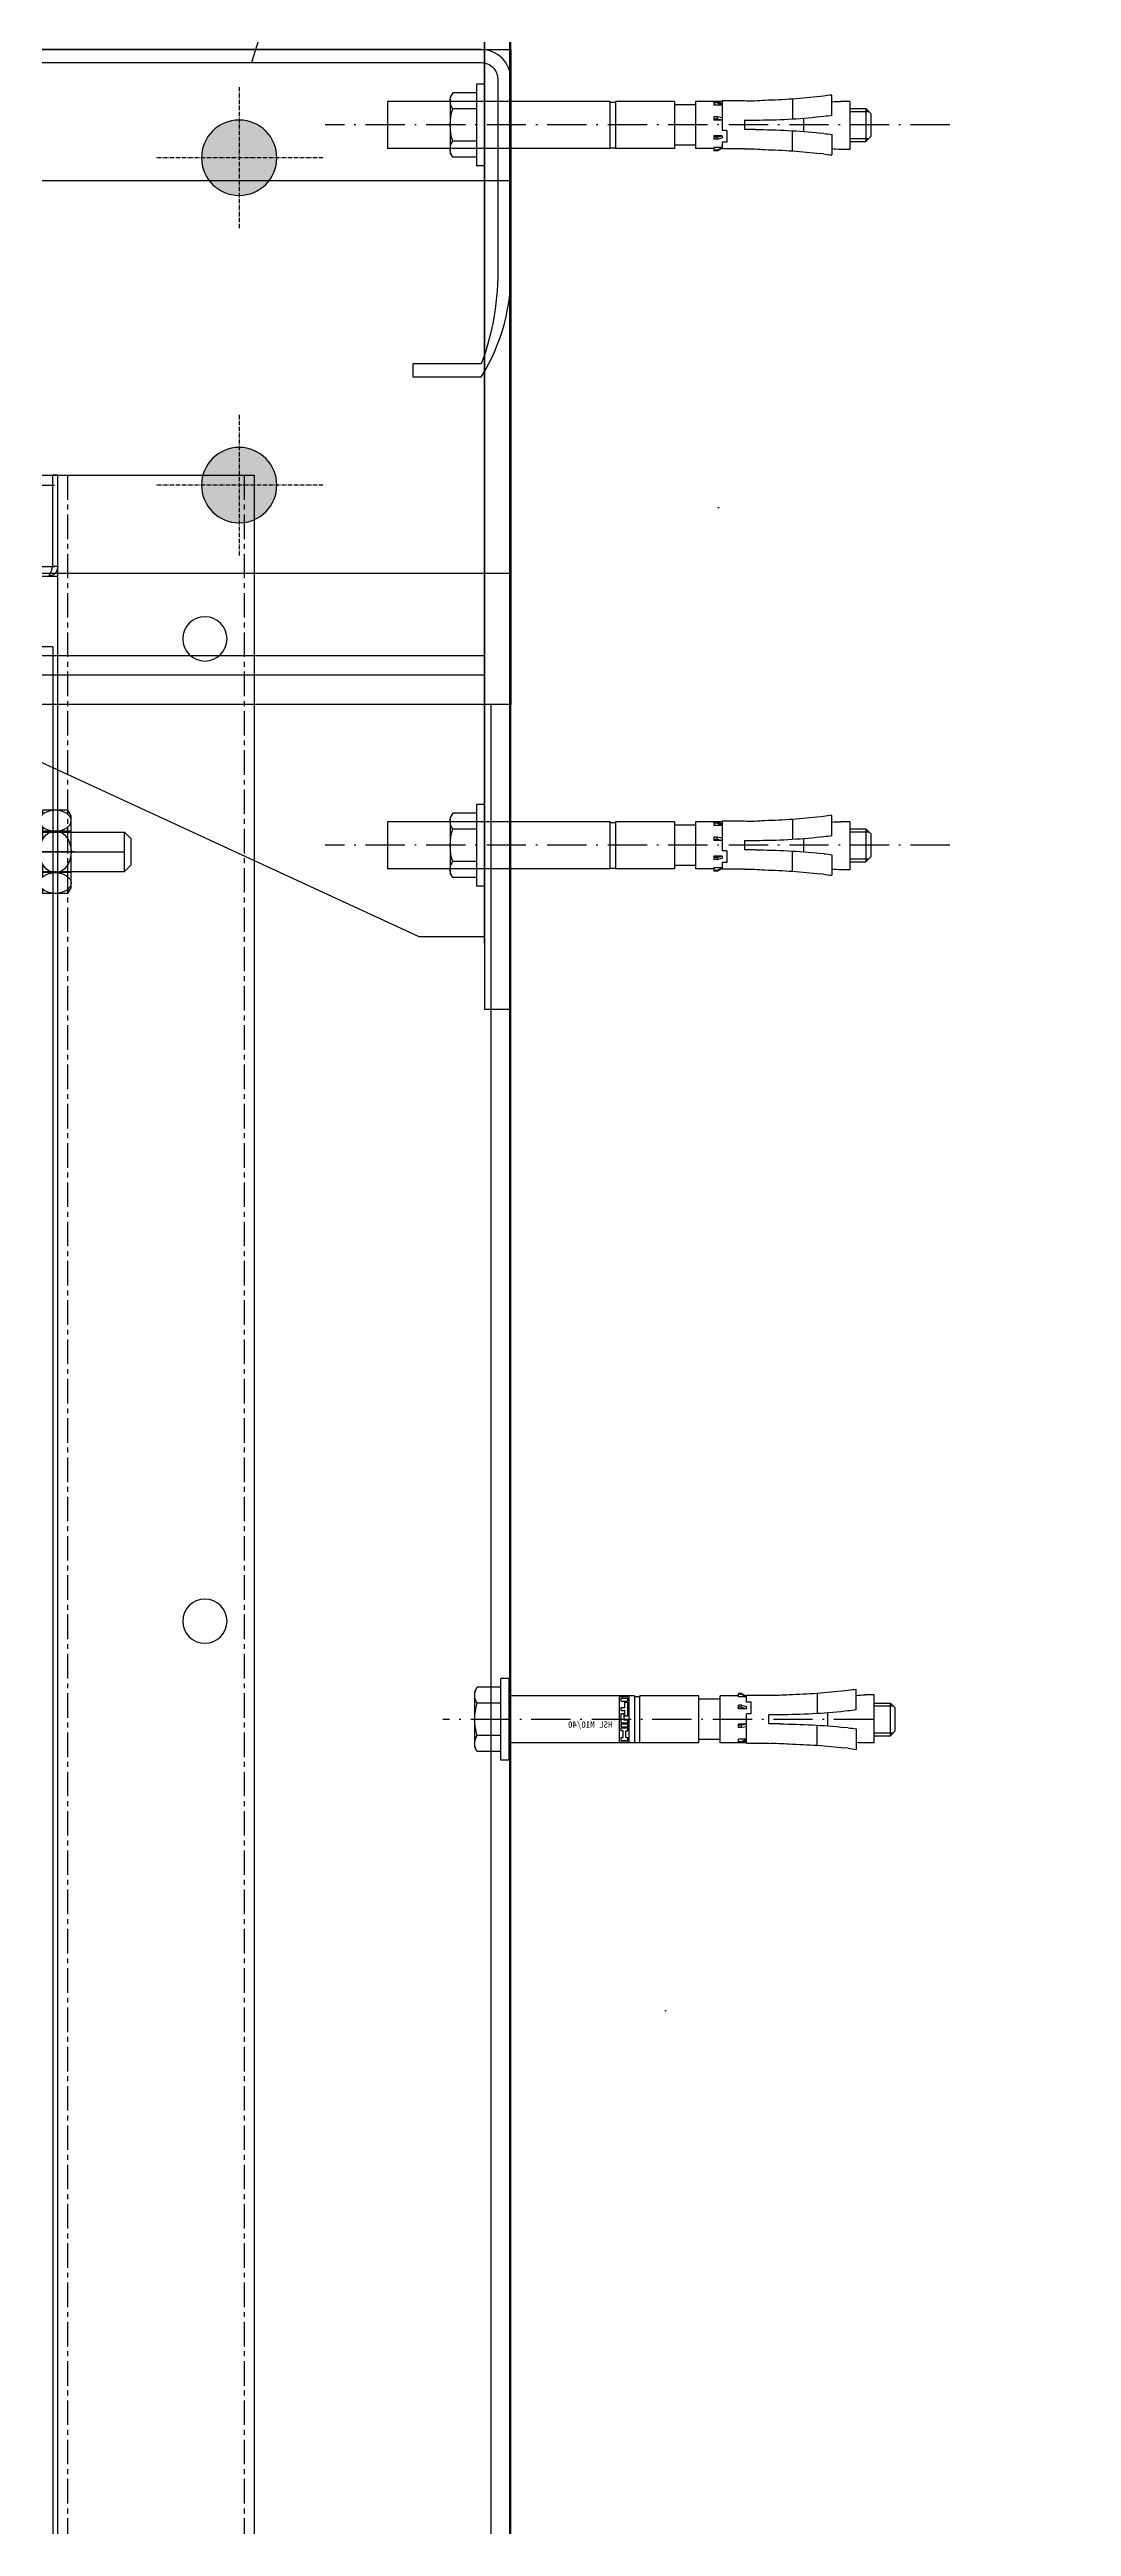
# Model space of a CAD drawing. Header units: millimetres. Extents: x -198529 to 244266, y -64 to 158464.
# Drawn here: x -167211 to -166899, y 97567 to 98323 of the extents above; entities that cross this region are included whole.
import ezdxf

# ---------------------------------------------------------------- set-up
doc = ezdxf.new("R2010")
doc.units = ezdxf.units.MM
doc.linetypes.add('ACAD_ISO10W100', pattern=[18.5, 12, -3, 0.5, -3])
doc.linetypes.add('CENTER', pattern=[12, 7.5, -1.5, 1.5, -1.5])
for name, color, linetype in [('0-BG', 252, 'Continuous'), ('0-DCC', 30, 'Continuous'), ('0-DCC-STRUC', 180, 'Continuous'), ('0-DCC-STRUC-T', 4, 'Continuous'), ('ANCHOR BOLTS', 4, 'Continuous'), ('BOLTS', 3, 'Continuous'), ('COIL-BANK', 8, 'Continuous'), ('MITTELLINIEN', 3, 'ACAD_ISO10W100')]:
    doc.layers.add(name, color=color, linetype=linetype)

# ---------------------------------------------------------------- blocks, each defined once
blk = doc.blocks.new('DCC2850x1800(右)')
at = {"color": 0, "linetype": 'Continuous'}
for p, q in [((62966, -72678.48), (62906, -72678.48)), ((62906, -72678.48), (62906, -74478.48)), ((62966, -72678.48), (62967.5, -72678.48)), ((65614.5, -72678.48), (62966, -72678.48)), ((62966, -74478.48), (62966, -72678.48)), ((62967.5, -72706.38), (62967.5, -72678.48)), ((62966, -72706.38), (62967.5, -72706.38)), ((62967.77, -72707.23), (62967.5, -72706.38)), ((62966, -72709.38), (65613, -72709.38)), ((62967.5, -72730.88), (62989.5, -72730.88)), ((62967.5, -72730.88), (62967.5, -74426.08))]:
    blk.add_line(p, q, dxfattribs=at)
at = {"color": 0, "linetype": 'CENTER'}
for p, q in [((62909, -72678.48), (62909, -74478.48)), ((62963, -72678.48), (62963, -74478.48)), ((65614.5, -72681.48), (62966, -72681.48)), ((65614.5, -72706.38), (62966, -72706.38))]:
    blk.add_line(p, q, dxfattribs=at)
at = {"color": 0, "linetype": 'Continuous'}
for centre in [(62921, -72728.48), (62921, -72728.48), (62921, -73028.48), (62921, -73028.48)]:
    blk.add_circle(centre, 6.75, dxfattribs=at)
blk.add_arc((62969, -72706.38), 3, 180, 270, dxfattribs=at)
for points, knots in [([(62968, -72707.88), (62967.96, -72707.77), (62967.88, -72707.56), (62967.81, -72707.34), (62967.77, -72707.23)], [0, 0, 0, 0, 0.488633, 1, 1, 1, 1]), ([(62969, -72709.38), (62968.79, -72709.38), (62968.33, -72708.79), (62968.14, -72708.26), (62968, -72707.88)], [0, 0, 0, 0, 0.347127, 1, 1, 1, 1])]:
    blk.add_open_spline(points, degree=3, knots=knots, dxfattribs=at)
blk = doc.blocks.new('M12')
at = {"layer": 'ANCHOR BOLTS'}
for p, q in [((-7.21, -38.33), (-7.21, 29.63)), ((-7.21, 29.63), (7.21, 29.63)), ((7.21, -38.33), (7.21, 29.63)), ((-9.81, 9.74), (-8.5, 10.5)), ((-9.81, 2.5), (-9.81, 9.74)), ((-8.5, 10.5), (8.5, 10.5)), ((-4.91, 2.5), (-4.91, 9.74)), ((4.91, 2.5), (4.91, 9.74)), ((9.81, 9.74), (8.5, 10.5)), ((9.81, 2.5), (9.81, 9.74)), ((-12.5, 2.5), (12.5, 2.5)), ((-12.5, 0), (-12.5, 2.5)), ((-12.5, 0), (12.5, 0)), ((0, 0), (0, 0)), ((12.5, 0), (12.5, 2.5)), ((7.21, -38.33), (-7.21, -38.33)), ((-7.21, -58), (-7.21, -40)), ((-7.21, -40), (7.21, -40)), ((-7.01, -38.33), (-7.01, -40)), ((7.01, -38.33), (7.01, -40)), ((7.21, -58), (7.21, -40)), ((-7.21, -58), (7.21, -58)), ((-6.17, -64.5), (-6.17, -58)), ((6.17, -64.5), (6.17, -58)), ((-7.21, -64.5), (7.21, -64.5)), ((-7.21, -72.58), (-7.21, -64.5)), ((7.21, -70.08), (7.21, -64.5)), ((-7.33, -79.42), (-7.33, -72.58)), ((-7.21, -72.58), (1.65, -72.58)), ((-7.18, -70.08), (-6.05, -70.08)), ((-7.18, -71.07), (-7.18, -70.08)), ((-6.42, -72.58), (-7.18, -71.07)), ((-7.18, -71.07), (-6.81, -71.07)), ((-6.81, -71.07), (-6.81, -70.08)), ((-6.05, -72.58), (-6.81, -71.07)), ((-6.05, -72.58), (-6.05, -70.08)), ((-2.45, -71.07), (-2.45, -70.08)), ((-2.45, -70.08), (-1.5, -70.08)), ((-2.23, -72.58), (-2.45, -71.07)), ((-2.45, -71.07), (-1.73, -71.07)), ((-1.73, -71.07), (-1.73, -70.08)), ((-1.5, -72.58), (-1.73, -71.07)), ((-1.5, -72.58), (-1.5, -70.08)), ((1.65, -74), (1.65, -72.58)), ((1.65, -74), (5.25, -74)), ((3.27, -72.58), (3.27, -70.08)), ((3.27, -70.08), (4.36, -70.08)), ((3.71, -71.07), (3.27, -72.58)), ((3.27, -72.58), (3.92, -72.58)), ((3.71, -71.07), (3.71, -70.08)), ((3.71, -71.07), (4.36, -71.07)), ((4.36, -71.07), (3.92, -72.58)), ((4.36, -71.07), (4.36, -70.08)), ((5.25, -74), (5.25, -72.58)), ((5.25, -72.58), (7.33, -72.58)), ((6.86, -72.58), (6.86, -70.08)), ((6.86, -70.08), (7.9, -70.08)), ((7.7, -71.07), (6.86, -72.58)), ((7.9, -71.07), (7.05, -72.58)), ((7.21, -72.58), (7.21, -72.3)), ((7.33, -79.42), (7.33, -72.58)), ((7.7, -71.07), (7.7, -70.08)), ((7.7, -71.07), (7.9, -71.07)), ((7.9, -71.07), (7.9, -70.08)), ((-1.41, -79.42), (1.41, -79.42)), ((-1.41, -82.75), (-1.41, -79.42)), ((1.41, -82.75), (1.41, -79.42)), ((-7.92, -94.15), (-1.77, -94.15)), ((-1.79, -97.43), (1.79, -97.43)), ((7.92, -94.15), (1.77, -94.15)), ((-8.83, -103.59), (-8.72, -102.63)), ((-2.59, -103.66), (-2.48, -102.62)), ((2.59, -103.66), (2.48, -102.62)), ((8.83, -103.59), (8.72, -102.63)), ((-2.88, -106.08), (-9.15, -106.08)), ((-7.21, -111.6), (-7.21, -108.8)), ((-7.21, -111.6), (7.46, -111.6)), ((-5, -111.6), (-5, -116.54)), ((-4.11, -111.6), (-4.11, -117.44)), ((2.88, -106.08), (9.15, -106.08)), ((4.11, -111.6), (4.11, -117.44)), ((5, -111.6), (5, -116.54)), ((7.46, -111.6), (7.46, -108.8)), ((-5, -116.54), (5, -116.54)), ((-5, -116.54), (-3.54, -118)), ((-3.54, -118), (3.54, -118)), ((5, -116.54), (3.54, -118))]:
    blk.add_line(p, q, dxfattribs=at)
for centre, radius, start, end in [((-7.35, 6.2), 4.3, 55.43491, 120), ((0, -5.74), 16.24, 72.41205, 107.58795), ((7.35, 6.2), 4.3, 60, 124.56509), ((-57.09, -81.08), 49.79, 354.74836, 1.91847), ((-192.63, -82.41), 191.23, 353.93401, 359.89763), ((192.63, -82.41), 191.23, 180.10237, 186.06599), ((57.09, -81.08), 49.79, 178.08153, 185.25164), ((-192.63, -81.08), 185.17, 353.31699, 358.58991), ((192.63, -81.08), 185.17, 181.41009, 186.68301), ((-192.63, -81.08), 185.17, 352.24093, 353.01899), ((-192.63, -82.41), 191.23, 352.88816, 353.61793), ((192.63, -82.41), 191.23, 186.38207, 187.11184), ((192.63, -81.08), 185.17, 186.98101, 187.75907), ((21.54, -108.8), 28.75, 174.57411, 180), ((-21.29, -108.8), 28.75, 0, 5.42589)]:
    blk.add_arc(centre, radius, start, end, dxfattribs=at)
at = {"layer": 'MITTELLINIEN', "color": 8}
blk.add_line((0, -142.14), (0, 48.68), dxfattribs=at)
blk = doc.blocks.new('TYPE 2')
at = {"layer": '0-BG'}
h = blk.add_hatch(color=256, dxfattribs=at)
h.dxf.hatch_style = 1
h.paths.add_polyline_path([(53.49, -48, 1), (76.51, -48, 1)])
h = blk.add_hatch(color=256, dxfattribs=at)
h.dxf.hatch_style = 1
h.paths.add_polyline_path([(53.49, -148, 1), (76.51, -148, 1)])
for centre in [(65, -48), (65, -148)]:
    blk.add_circle(centre, 11.51, dxfattribs=at)
at = {"layer": 'ANCHOR BOLTS', "linetype": 'ACAD_ISO10W100', "ltscale": 0.1}
for p, q in [((65, -26.5), (65, -69.5)), ((39.4, -48), (90.6, -48)), ((65, -126.5), (65, -169.5)), ((39.4, -148), (90.6, -148))]:
    blk.add_line(p, q, dxfattribs=at)
at = {"layer": 'BOLTS'}
for p, q in [((140, -206), (140, -226)), ((10, -286), (140, -226)), ((-10, -286), (10, -286))]:
    blk.add_line(p, q, dxfattribs=at)
for points in [[(-18, -308), (-18, 21.54), (-10, 21.54), (-10, -308)], [(-10, -206), (140, -206), (140, -200), (-10, -200)]]:
    blk.add_lwpolyline(points, close=True, dxfattribs=at)
blk.add_lwpolyline([(-10, -288), (-10, -288), (-10, 0), (140, 0), (140, -206)], dxfattribs=at)
at = {"layer": '0-DCC-STRUC-T', "rotation": 270}
for p in [(-10, -38), (-10, -258)]:
    blk.add_blockref('M12', p, dxfattribs=at)
blk = doc.blocks.new('A$C4EA80240')
for p, q in [((2.55, 9.68), (1.32, 9.68)), ((10.16, 9.68), (6.43, 9.68)), ((7.67, 1.08), (7.67, 10.68)), ((21.6, 9.68), (17.87, 9.68)), ((20.36, 1.08), (20.36, 10.68)), ((26.72, 2.08), (26.72, 9.68)), ((2.55, 2.08), (1.32, 2.08)), ((10.13, 2.08), (6.43, 2.08)), ((21.6, 2.08), (17.9, 2.08))]:
    blk.add_line(p, q)
at = {"color": 8}
blk.add_line((14.02, 0), (14.02, 11.74), dxfattribs=at)
blk.add_lwpolyline([(28.04, 12.68), (0, 12.68), (0, 10.68), (28.04, 10.68)], close=True)
blk.add_lwpolyline([(25.48, 2.08), (26.72, 2.08), (24.98, 1.08), (3.05, 1.08), (1.32, 2.08), (1.32, 9.68), (3.05, 10.68), (24.98, 10.68), (26.72, 9.68), (25.48, 9.68)])
blk.add_ellipse((4.49, 5.88), major_axis=(0, 4.8), ratio=0.661547)
at = {"extrusion": (0, 0, -1)}
for centre, major_axis, ratio in [((14.02, 5.87), (6.36, 0), 0.753789), ((23.54, 5.88), (0, 4.8), 0.661547)]:
    blk.add_ellipse(centre, major_axis=major_axis, ratio=ratio, dxfattribs=at)
blk = doc.blocks.new('A$C147C6879')
at = {"layer": 'BOLTS'}
for p, q in [((8.6, 25.4), (1, 25.4)), ((9.6, 19.05), (0, 19.05)), ((1, 20.28), (1, 16.55)), ((8.6, 20.28), (8.6, 16.58)), ((9.6, 18.7), (47.6, 18.7)), ((49.6, 16.7), (47.6, 18.7)), ((47.6, 18.7), (47.6, 6.7)), ((49.6, 16.7), (49.6, 8.7)), ((0.02, 12.7), (47.6, 12.7)), ((1, 8.85), (1, 5.12)), ((8.6, 8.81), (8.6, 5.12)), ((47.6, 6.7), (49.6, 8.7)), ((9.6, 6.35), (0, 6.35)), ((1, 1.24), (1, 0)), ((8.6, 1.24), (8.6, 0)), ((9.6, 6.7), (47.6, 6.7))]:
    blk.add_line(p, q, dxfattribs=at)
blk.add_lwpolyline([(8.6, 24.16), (8.6, 25.4), (9.6, 23.66), (9.6, 1.73), (8.6, 0), (1, 0), (0, 1.73), (0, 23.66), (1, 25.4), (1, 24.16)], dxfattribs=at)
at = {"layer": 'BOLTS', "extrusion": (0, 0, -1)}
for centre, major_axis, ratio in [((4.8, 22.22), (-4.8, 0), 0.661547), ((4.81, 12.7), (0, 6.36), 0.753789)]:
    blk.add_ellipse(centre, major_axis=major_axis, ratio=ratio, dxfattribs=at)
at = {"layer": 'BOLTS'}
blk.add_ellipse((4.8, 3.18), major_axis=(-4.8, 0), ratio=0.661547, dxfattribs=at)
blk = doc.blocks.new('H10_40')
for p, q in [((-106.08, 2.88), (-106.08, 9.15)), ((-103.59, 8.83), (-102.63, 8.72)), ((-94.15, 7.92), (-94.15, 1.77)), ((-71.07, 7.9), (-72.58, 7.05)), ((-71.07, 7.7), (-72.58, 6.86)), ((-71.07, 7.9), (-70.08, 7.9)), ((-71.07, 7.7), (-71.07, 7.9)), ((-71.07, 7.7), (-70.08, 7.7)), ((-70.08, 6.86), (-70.08, 7.9)), ((0, -12.5), (0, 12.5)), ((0, 12.5), (2.5, 12.5)), ((2.5, -12.5), (2.5, 12.5)), ((2.5, 9.81), (9.74, 9.81)), ((9.74, 9.81), (10.5, 8.5)), ((10.5, -8.5), (10.5, 8.5)), ((-116.54, 5), (-118, 3.54)), ((-118, -3.54), (-118, 3.54)), ((-111.6, 4.11), (-117.44, 4.11)), ((-111.6, 5), (-116.54, 5)), ((-116.54, -5), (-116.54, 5)), ((-111.6, -7.21), (-111.6, 7.46)), ((-111.6, 7.46), (-108.8, 7.46)), ((-103.66, 2.59), (-102.62, 2.48)), ((-97.43, -1.79), (-97.43, 1.79)), ((-82.75, 1.41), (-79.42, 1.41)), ((-79.42, 7.33), (-72.58, 7.33)), ((-79.42, -1.41), (-79.42, 1.41)), ((-74, 1.65), (-74, 5.25)), ((-74, 5.25), (-72.58, 5.25)), ((-74, 1.65), (-72.58, 1.65)), ((-72.58, 5.25), (-72.58, 7.33)), ((-72.58, 7.21), (-72.3, 7.21)), ((-72.58, 6.86), (-70.08, 6.86)), ((-71.07, 4.36), (-72.58, 3.92)), ((-72.58, 3.27), (-72.58, 3.92)), ((-71.07, 3.71), (-72.58, 3.27)), ((-72.58, 3.27), (-70.08, 3.27)), ((-72.58, -7.21), (-72.58, 1.65)), ((-71.07, 4.36), (-70.08, 4.36)), ((-71.07, 3.71), (-71.07, 4.36)), ((-71.07, 3.71), (-70.08, 3.71)), ((-70.08, 7.21), (-64.5, 7.21)), ((-70.08, 3.27), (-70.08, 4.36)), ((-64.5, -7.21), (-64.5, 7.21)), ((-64.5, 6.17), (-58, 6.17)), ((-58, 7.21), (-40, 7.21)), ((-58, -7.21), (-58, 7.21)), ((-40, -7.21), (-40, 7.21)), ((-38.33, 7.01), (-40, 7.01)), ((-38.33, 7.21), (0, 7.21)), ((-38.33, 7.21), (-38.33, -7.21)), ((0, 0), (0, 0)), ((2.5, 4.91), (9.74, 4.91)), ((-116.54, -5), (-118, -3.54)), ((-111.6, -4.11), (-117.44, -4.11)), ((-111.6, -5), (-116.54, -5)), ((-111.6, -7.21), (-108.8, -7.21)), ((-106.08, -2.88), (-106.08, -9.15)), ((-103.66, -2.59), (-102.62, -2.48)), ((-94.15, -7.92), (-94.15, -1.77)), ((-82.75, -1.41), (-79.42, -1.41)), ((-79.42, -7.33), (-72.58, -7.33)), ((-72.58, -1.5), (-70.08, -1.5)), ((-72.58, -1.5), (-71.07, -1.73)), ((-72.58, -2.23), (-71.07, -2.45)), ((-72.58, -6.05), (-71.07, -6.81)), ((-72.58, -6.05), (-70.08, -6.05)), ((-72.58, -6.42), (-71.07, -7.18)), ((-72.58, -7.21), (-64.5, -7.21)), ((-71.07, -1.73), (-70.08, -1.73)), ((-71.07, -2.45), (-71.07, -1.73)), ((-71.07, -2.45), (-70.08, -2.45)), ((-71.07, -6.81), (-70.08, -6.81)), ((-71.07, -7.18), (-71.07, -6.81)), ((-71.07, -7.18), (-70.08, -7.18)), ((-70.08, -2.45), (-70.08, -1.5)), ((-70.08, -7.18), (-70.08, -6.05)), ((-64.5, -6.17), (-58, -6.17)), ((-58, -7.21), (-40, -7.21)), ((-38.33, -7.01), (-40, -7.01)), ((-38.33, -7.21), (0, -7.21)), ((2.5, -4.91), (9.74, -4.91)), ((-103.59, -8.83), (-102.63, -8.72)), ((0, -12.5), (2.5, -12.5)), ((2.5, -9.81), (9.74, -9.81)), ((9.74, -9.81), (10.5, -8.5))]:
    blk.add_line(p, q)
at = {"color": 1}
for p, q in [((-36.74, -6.99), (-36.74, 6.99)), ((-33.73, 6.99), (-36.74, 6.99)), ((-36.24, 5.54), (-36.24, 6.49)), ((-34.23, 6.49), (-36.24, 6.49)), ((-34.23, 5.54), (-36.24, 5.54)), ((-36.24, 1.12), (-36.24, 5.25)), ((-35.41, 5.25), (-36.24, 5.25)), ((-35.41, 1.12), (-36.24, 1.12)), ((-35.41, 3.66), (-35.41, 5.25)), ((-34.23, 3.66), (-35.41, 3.66)), ((-34.23, 2.71), (-35.41, 2.71)), ((-35.41, 1.12), (-35.41, 2.71)), ((-34.23, 1.77), (-35.06, 1.77)), ((-35.06, 1.77), (-35.06, -0.12)), ((-34.23, 5.54), (-34.23, 6.49)), ((-34.23, 2.71), (-34.23, 3.66)), ((-34.23, -1.06), (-34.23, 1.77)), ((-33.96, 7.22), (-33.92, 7.24)), ((-33.73, -6.99), (-33.73, 6.99)), ((-33.73, -6.99), (-36.74, -6.99)), ((-36.24, -1.06), (-36.24, -0.12)), ((-35.06, -0.12), (-36.24, -0.12)), ((-34.23, -1.06), (-36.24, -1.06)), ((-36.24, -2.3), (-36.24, -1.36)), ((-34.23, -1.36), (-36.24, -1.36)), ((-34.23, -2.3), (-36.24, -2.3)), ((-34.23, -2.59), (-36.24, -2.59)), ((-36.24, -3.54), (-36.24, -2.59)), ((-35.65, -3.54), (-36.24, -3.54)), ((-36.24, -6.49), (-36.24, -5.54)), ((-35.65, -5.54), (-36.24, -5.54)), ((-34.23, -6.49), (-36.24, -6.49)), ((-35.65, -5.54), (-35.65, -3.54)), ((-34.82, -3.54), (-34.23, -3.54)), ((-34.82, -5.54), (-34.82, -3.54)), ((-34.23, -5.54), (-34.82, -5.54)), ((-34.23, -2.3), (-34.23, -1.36)), ((-34.23, -3.54), (-34.23, -2.59)), ((-34.23, -6.49), (-34.23, -5.54))]:
    blk.add_line(p, q, dxfattribs=at)
for centre, radius, start, end in [((-81.08, 192.63), 185.17, 262.24093, 263.01899), ((-81.08, 192.63), 185.17, 263.31699, 268.58991), ((6.2, 7.35), 4.3, 325.43491, 30), ((-108.8, -21.29), 28.75, 84.57411, 90), ((-82.41, 192.63), 191.23, 262.88816, 263.61793), ((-82.41, 192.63), 191.23, 263.93401, 269.89763), ((-81.08, 57.09), 49.79, 264.74836, 271.91847), ((-5.74, 0), 16.24, 342.41205, 17.58795), ((-108.8, 21.54), 28.75, 270, 275.42589), ((-82.41, -192.63), 191.23, 96.38207, 97.11184), ((-81.08, -192.63), 185.17, 91.41009, 96.68301), ((-82.41, -192.63), 191.23, 90.10237, 96.06599), ((-81.08, -57.09), 49.79, 88.08154, 95.25164), ((6.2, -7.35), 4.3, 330, 34.56509), ((-81.08, -192.63), 185.17, 96.98101, 97.75907)]:
    blk.add_arc(centre, radius, start, end)
at = {"layer": 'MITTELLINIEN', "color": 8}
blk.add_line((-111.26, 0), (20.25, 0), dxfattribs=at)
at = {"color": 1}
blk.add_text('HSL M10/40', height=2, dxfattribs=at).set_placement((-31.61, -2.56))

msp = doc.modelspace()

# ---------------------------------------------------------------- hatches: boundary and pattern name
at = {"transparency": 33554687}
h = msp.add_hatch(dxfattribs=at)
h.set_pattern_fill('AR-CONC', color=252, scale=5)
h.paths.add_polyline_path([(-167070.55, 94453.01), (-165820.77, 94453.01), (-165820.77, 100553.01), (-167070.77, 100553.01)])

# ---------------------------------------------------------------- linework, layer by layer
at = {"layer": '0-DCC-STRUC'}
for points in [[(-167070.3, 98123.01), (-169945.54, 98123.01), (-169945.54, 98323.01), (-167070.3, 98323.01)], [(-167070.3, 98163.01), (-169945.54, 98163.01), (-169945.54, 98283.01), (-167070.3, 98283.01)], [(-167070.3, 98123.01), (-167220.3, 98123.01), (-167220.3, 96463.01), (-167070.3, 96463.01)], [(-167076.3, 98123.01), (-167214.3, 98123.01), (-167214.3, 96463.01), (-167076.3, 96463.01)]]:
    msp.add_lwpolyline(points, close=True, dxfattribs=at)
msp.add_lwpolyline([(-167100.26, 98227.01), (-167100.26, 98223.01), (-167079.3, 98223.01, 0.149898), (-167070.3, 98257.01), (-167070.3, 98314.01, 0.414214), (-167079.3, 98323.01), (-167261.3, 98323.01, 0.414214), (-167270.3, 98314.01), (-167270.3, 98257.01, 0.149898), (-167261.3, 98223.01), (-167240.34, 98223.01), (-167240.34, 98227.01), (-167261.3, 98227.01, -0.096303), (-167266.3, 98257.01), (-167266.3, 98314.01, -0.414214), (-167261.3, 98319.01), (-167079.3, 98319.01, -0.414214), (-167074.3, 98314.01), (-167074.3, 98257.01, -0.096303), (-167079.3, 98227.01)], format="xyb", close=True, dxfattribs=at)
at = {"layer": '0-DCC-STRUC-T'}
msp.add_line((-166860.91, 99253.55), (-167149.52, 98319.01), dxfattribs=at)
at = {"layer": 'COIL-BANK'}
msp.add_lwpolyline([(-167070.55, 94453.01), (-165820.77, 94453.01), (-165820.77, 100553.01), (-167070.77, 100553.01)], close=True, dxfattribs=at)

# ---------------------------------------------------------------- block references
at = {"layer": '0-BG', "xscale": -1}
msp.add_blockref('TYPE 2', (-167088.3, 98337.97), dxfattribs=at)
at = {"layer": '0-DCC', "xscale": -1}
msp.add_blockref('DCC2850x1800(右)', (-104242.77, 170871.49), dxfattribs=at)
at = {"layer": 'ANCHOR BOLTS', "xscale": -1}
msp.add_blockref('H10_40', (-167070.81, 97813.01), dxfattribs=at)
at = {"layer": 'BOLTS', "xscale": -1, "rotation": 180}
msp.add_blockref('A$C147C6879', (-167235.9, 98090.67), dxfattribs=at)
at = {"layer": 'BOLTS', "color": 2, "xscale": -1, "rotation": 90}
msp.add_blockref('A$C4EA80240', (-167203.62, 98091.99), dxfattribs=at)

doc.saveas('drawing.dxf')
